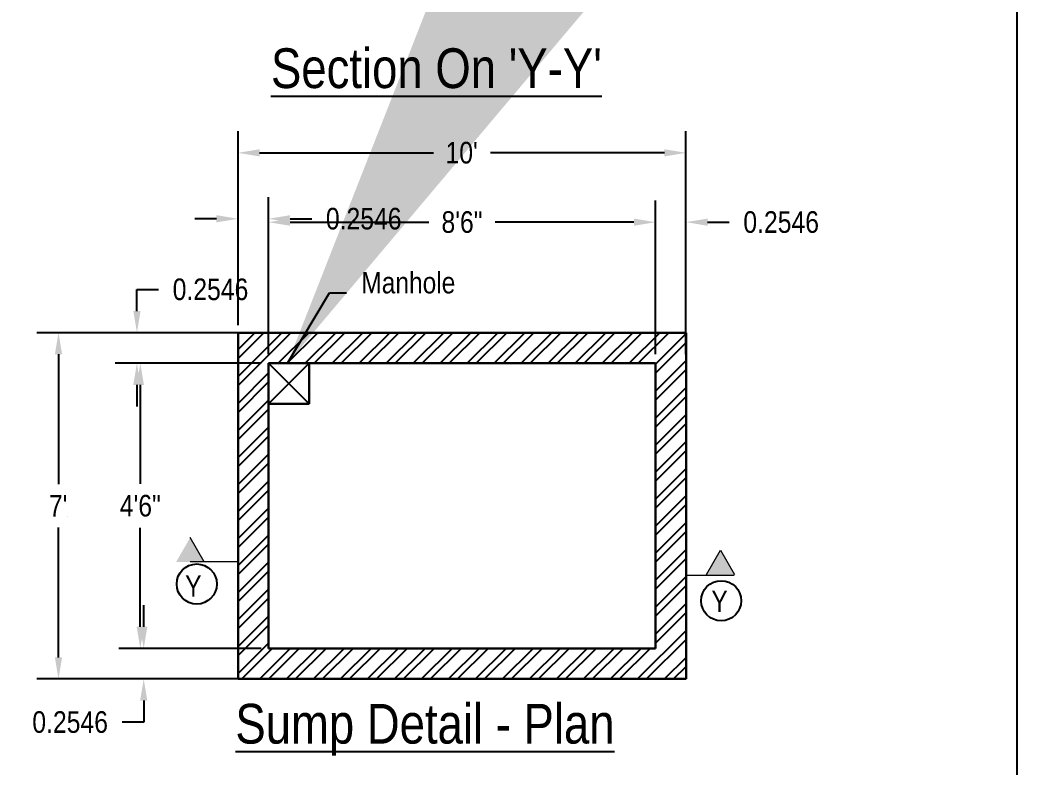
# Model space of a CAD drawing. Header units: metres. Extents: x 826 to 1433, y -826 to -586.
# Drawn here: x 1314.51 to 1322.82, y -804.36 to -798.13 of the extents above; entities that cross this region are included whole.
import ezdxf

# ---------------------------------------------------------------- set-up
doc = ezdxf.new("R2010")
doc.units = ezdxf.units.M
doc.layers.add('hat', color=8, linetype='Continuous')
for name, color, linetype, lineweight in [('others', 4, 'Continuous', 20), ('text', 7, 'Continuous', 25), ('Walls', 1, 'Continuous', 30)]:
    doc.layers.add(name, color=color, linetype=linetype, lineweight=lineweight)
doc.styles.get("Standard").update_dxf_attribs({"font": 'swissck.ttf'})
doc.dimstyles.new('mohan', dxfattribs={"dimtxt": 9, "dimasz": 4.5, "dimexe": 4.5, "dimexo": 9, "dimgap": 0.0625, "dimtad": 0, "dimdec": 4, "dimzin": 0, "dimdsep": 46, "dimlunit": 4, "dimtxsty": 'Standard', "dimblk": 'ARCHTICK', "dimcen": 0.09, "dimclrd": 9, "dimclre": 9, "dimclrt": 7, "dimadec": 0, "dimazin": 0, "dimtfac": 1, "dimtdec": 4, "dimtix": 1, "dimtofl": 0, "dimtmove": 2, "dimatfit": 0, "dimfxl": 0, "dimtolj": 1, "dimtzin": 0, "dimlwd": -1, "dimarcsym": 0})
doc.dimstyles.get("Standard").update_dxf_attribs({"dimtxt": 0.18, "dimasz": 0.18, "dimexe": 0.18, "dimexo": 0.0625, "dimgap": 0.09, "dimtad": 0, "dimtih": 1, "dimtoh": 1, "dimdec": 4, "dimzin": 0, "dimdsep": 46, "dimtxsty": 'Standard', "dimcen": 0.09, "dimadec": 0, "dimazin": 0, "dimtfac": 1, "dimtdec": 4, "dimtofl": 0, "dimtmove": 0, "dimatfit": 3, "dimfxl": 0, "dimtolj": 1, "dimtzin": 0, "dimarcsym": 0})

# ---------------------------------------------------------------- blocks, each defined once
blk = doc.blocks.new('_ArchTick')
at = {"color": 0, "lineweight": 0, "const_width": 0.15}
blk.add_lwpolyline([(-0.5, -0.5), (0.5, 0.5)], dxfattribs=at)
blk = doc.blocks.new('*D306')
at = {"color": 0, "lineweight": -2}
for p, q in [((1316.3249, -800.6607), (1316.3249, -799.6085)), ((1316.5795, -800.6607), (1316.5795, -799.6085)), ((1316.1449, -799.7885), (1315.9649, -799.7885)), ((1316.7595, -799.7885), (1316.9395, -799.7885))]:
    blk.add_line(p, q, dxfattribs=at)
at = {"color": 0}
for points in [[(1316.1449, -799.7585), (1316.1449, -799.8185), (1316.3249, -799.7885)], [(1316.7595, -799.7585), (1316.7595, -799.8185), (1316.5795, -799.7885)]]:
    blk.add_solid(points, dxfattribs=at)
at = {"layer": 'DEFPOINTS', "color": 0}
for p in [(1316.5795, -799.7885), (1316.3249, -800.7232), (1316.5795, -800.7232)]:
    blk.add_point(p, dxfattribs=at)
at = {"color": 0, "insert": (1317.3728, -799.7885), "char_height": 0.18, "attachment_point": 5}
blk.add_mtext('\\A1;0.2546', dxfattribs=at)
blk = doc.blocks.new('*D307')
at = {"color": 0, "lineweight": -2}
for p, q in [((1316.5795, -800.9153), (1316.5795, -799.6368)), ((1319.8045, -800.9153), (1319.8045, -799.6368)), ((1316.7595, -799.8168), (1317.916, -799.8168)), ((1319.6245, -799.8168), (1318.4681, -799.8168))]:
    blk.add_line(p, q, dxfattribs=at)
at = {"color": 0}
for points in [[(1316.7595, -799.7868), (1316.7595, -799.8468), (1316.5795, -799.8168)], [(1319.6245, -799.7868), (1319.6245, -799.8468), (1319.8045, -799.8168)]]:
    blk.add_solid(points, dxfattribs=at)
at = {"layer": 'DEFPOINTS', "color": 0}
for p in [(1319.8045, -799.8168), (1316.5795, -800.9778), (1319.8045, -800.9778)]:
    blk.add_point(p, dxfattribs=at)
at = {"color": 0, "insert": (1318.192, -799.8168), "char_height": 0.18, "attachment_point": 5}
blk.add_mtext('\\A1;8\'6"', dxfattribs=at)
blk = doc.blocks.new('*D308')
at = {"color": 0, "lineweight": -2}
for p, q in [((1319.8045, -800.9153), (1319.8045, -799.6368)), ((1320.0591, -800.9153), (1320.0591, -799.6368)), ((1319.6245, -799.8168), (1319.4445, -799.8168)), ((1320.2391, -799.8168), (1320.4191, -799.8168))]:
    blk.add_line(p, q, dxfattribs=at)
at = {"color": 0}
for points in [[(1319.6245, -799.7868), (1319.6245, -799.8468), (1319.8045, -799.8168)], [(1320.2391, -799.7868), (1320.2391, -799.8468), (1320.0591, -799.8168)]]:
    blk.add_solid(points, dxfattribs=at)
at = {"layer": 'DEFPOINTS', "color": 0}
for p in [(1320.0591, -799.8168), (1319.8045, -800.9778), (1320.0591, -800.9778)]:
    blk.add_point(p, dxfattribs=at)
at = {"color": 0, "insert": (1320.8524, -799.8168), "char_height": 0.18, "attachment_point": 5}
blk.add_mtext('\\A1;0.2546', dxfattribs=at)
blk = doc.blocks.new('*D309')
at = {"color": 0, "lineweight": -2}
for p, q in [((1315.5389, -803.1883), (1315.5389, -803.0083)), ((1316.517, -803.3683), (1315.3589, -803.3683)), ((1316.517, -803.6229), (1315.3589, -803.6229)), ((1315.5389, -803.8029), (1315.5389, -803.9829)), ((1315.5389, -803.9829), (1315.3589, -803.9829))]:
    blk.add_line(p, q, dxfattribs=at)
at = {"color": 0}
for points in [[(1315.5089, -803.1883), (1315.5689, -803.1883), (1315.5389, -803.3683)], [(1315.5089, -803.8029), (1315.5689, -803.8029), (1315.5389, -803.6229)]]:
    blk.add_solid(points, dxfattribs=at)
at = {"layer": 'DEFPOINTS', "color": 0}
for p in [(1316.5795, -803.3683), (1315.5389, -803.6229), (1316.5795, -803.6229)]:
    blk.add_point(p, dxfattribs=at)
at = {"color": 0, "insert": (1314.9257, -803.9829), "char_height": 0.18, "attachment_point": 5}
blk.add_mtext('\\A1;0.2546', dxfattribs=at)
blk = doc.blocks.new('*D310')
at = {"color": 0, "lineweight": -2}
for p, q in [((1316.517, -800.992), (1315.3306, -800.992)), ((1315.5106, -801.172), (1315.5106, -801.9977)), ((1315.5106, -803.1883), (1315.5106, -802.3625)), ((1316.517, -803.3683), (1315.3306, -803.3683))]:
    blk.add_line(p, q, dxfattribs=at)
at = {"color": 0}
for points in [[(1315.4806, -801.172), (1315.5406, -801.172), (1315.5106, -800.992)], [(1315.4806, -803.1883), (1315.5406, -803.1883), (1315.5106, -803.3683)]]:
    blk.add_solid(points, dxfattribs=at)
at = {"layer": 'DEFPOINTS', "color": 0}
for p in [(1315.5106, -800.992), (1316.5795, -800.992), (1316.5795, -803.3683)]:
    blk.add_point(p, dxfattribs=at)
at = {"color": 0, "insert": (1315.5106, -802.1801), "char_height": 0.18, "attachment_point": 5}
blk.add_mtext('\\A1;4\'6"', dxfattribs=at)
blk = doc.blocks.new('*D311')
at = {"color": 0, "lineweight": -2}
for p, q in [((1315.4823, -800.5574), (1315.4823, -800.3774)), ((1315.4823, -800.3774), (1315.6623, -800.3774)), ((1316.517, -800.7374), (1315.3023, -800.7374)), ((1316.517, -800.992), (1315.3023, -800.992)), ((1315.4823, -801.172), (1315.4823, -801.352))]:
    blk.add_line(p, q, dxfattribs=at)
at = {"color": 0}
for points in [[(1315.4523, -800.5574), (1315.5123, -800.5574), (1315.4823, -800.7374)], [(1315.4523, -801.172), (1315.5123, -801.172), (1315.4823, -800.992)]]:
    blk.add_solid(points, dxfattribs=at)
at = {"layer": 'DEFPOINTS', "color": 0}
for p in [(1315.4823, -800.7374), (1316.5795, -800.7374), (1316.5795, -800.992)]:
    blk.add_point(p, dxfattribs=at)
at = {"color": 0, "insert": (1316.0956, -800.3774), "char_height": 0.18, "attachment_point": 5}
blk.add_mtext('\\A1;0.2546', dxfattribs=at)
blk = doc.blocks.new('*D324')
at = {"color": 0, "lineweight": -2}
for p, q in [((1316.3249, -800.6749), (1316.3249, -799.0588)), ((1320.0591, -800.6749), (1320.0591, -799.0588)), ((1316.5049, -799.2388), (1317.9558, -799.2388)), ((1319.8791, -799.2388), (1318.4283, -799.2388))]:
    blk.add_line(p, q, dxfattribs=at)
at = {"color": 0}
for points in [[(1316.5049, -799.2088), (1316.5049, -799.2688), (1316.3249, -799.2388)], [(1319.8791, -799.2088), (1319.8791, -799.2688), (1320.0591, -799.2388)]]:
    blk.add_solid(points, dxfattribs=at)
at = {"layer": 'DEFPOINTS', "color": 0}
for p in [(1320.0591, -799.2388), (1316.3249, -800.7374, 0.2784), (1320.0591, -800.7374, 0.2784)]:
    blk.add_point(p, dxfattribs=at)
at = {"color": 0, "insert": (1318.192, -799.2388), "char_height": 0.18, "attachment_point": 5}
blk.add_mtext("\\A1;10'{\\A0;\\H0.0083333x; [3.35]}", dxfattribs=at)
blk = doc.blocks.new('*D325')
at = {"color": 0, "lineweight": -2}
for p, q in [((1316.2624, -800.7374), (1314.6488, -800.7374)), ((1314.8288, -800.9174), (1314.8288, -801.9999)), ((1314.8288, -803.4429), (1314.8288, -802.3603)), ((1316.2624, -803.6229), (1314.6488, -803.6229))]:
    blk.add_line(p, q, dxfattribs=at)
at = {"color": 0}
for points in [[(1314.7988, -800.9174), (1314.8588, -800.9174), (1314.8288, -800.7374)], [(1314.7988, -803.4429), (1314.8588, -803.4429), (1314.8288, -803.6229)]]:
    blk.add_solid(points, dxfattribs=at)
at = {"layer": 'DEFPOINTS', "color": 0}
for p in [(1316.3249, -800.7374, 0.2784), (1314.8288, -803.6229), (1316.3249, -803.6229, 0.2784)]:
    blk.add_point(p, dxfattribs=at)
at = {"color": 0, "insert": (1314.8288, -802.1801), "char_height": 0.18, "attachment_point": 5}
blk.add_mtext("\\A1;7'{\\A0;\\fArial|b0|i0|c0|p34;\\H0.0083333x; [2.59]}", dxfattribs=at)

msp = doc.modelspace()

# ---------------------------------------------------------------- hatches: boundary and pattern name
at = {"layer": 'hat'}
h = msp.add_hatch(dxfattribs=at)
h.set_pattern_fill('ANSI32', scale=0.424339, style=0)
h.set_pattern_definition([(45, (1609.81971, -582.32129), (-0.1125198, 0.1125198), []), (45, (1609.89472, -582.32129), (-0.1125198, 0.1125198), [])])
h.paths.add_polyline_path([(1316.32495, -800.73737), (1316.32495, -803.62287), (1320.05913, -803.62287), (1320.05913, -800.73737)])
h.paths.add_polyline_path([(1316.57955, -800.99197), (1316.57955, -803.36827), (1319.80452, -803.36827), (1319.80452, -800.99197)], flags=16)

# ---------------------------------------------------------------- linework, layer by layer
at = {"color": 7}
for p, q in [((1316.57955, -800.99197), (1316.91902, -801.33144)), ((1316.91902, -800.99197), (1316.57955, -801.33144))]:
    msp.add_line(p, q, dxfattribs=at)
msp.add_lwpolyline([(1322.81861, -825.30053), (1322.81861, -825.30053), (1322.81861, -786.12156)], dxfattribs=at)
at = {"color": 7, "linetype": 'ByBlock', "ltscale": 7}
for centre in [(1315.9811, -802.83172), (1320.35223, -802.97111)]:
    msp.add_circle(centre, 0.16704, dxfattribs=at)
at = {"layer": 'others', "color": 7}
for p, q in [((1316.04379, -802.64746), (1315.92664, -802.44454)), ((1320.22983, -802.75304), (1320.34698, -802.55013)), ((1320.34698, -802.55013), (1320.46413, -802.75304)), ((1316.32537, -802.64746), (1315.92664, -802.64746)), ((1320.05913, -802.75657), (1320.46133, -802.75657))]:
    msp.add_line(p, q, dxfattribs=at)
for points in [[(1315.92664, -802.44454), (1316.04379, -802.64746), (1315.92664, -802.44454), (1315.80949, -802.64746)], [(1320.34698, -802.55013), (1320.22983, -802.75304), (1320.34698, -802.55013), (1320.46413, -802.75304)]]:
    msp.add_solid(points, dxfattribs=at)
at = {"layer": 'Walls', "color": 7}
for p, q in [((1320.05913, -800.73737), (1316.32495, -800.73737)), ((1316.32495, -800.73737), (1316.32495, -803.62287)), ((1320.05913, -803.62287), (1320.05913, -800.73737)), ((1316.57955, -800.99197), (1319.80452, -800.99197)), ((1319.80452, -800.99197), (1316.57955, -800.99197)), ((1316.57955, -800.99197), (1316.57955, -803.36827)), ((1316.91902, -800.99197), (1316.91902, -801.33144)), ((1319.80452, -803.36827), (1319.80452, -800.99197)), ((1316.91902, -801.33144), (1316.57955, -801.33144)), ((1316.57955, -803.36827), (1319.80452, -803.36827)), ((1316.32495, -803.62287), (1320.05913, -803.62287))]:
    msp.add_line(p, q, dxfattribs=at)

# ---------------------------------------------------------------- texts
at = {"layer": 'text', "color": 7}
msp.add_text('Manhole', height=0.178222, dxfattribs=at).set_placement((1317.35318, -800.40997))
at = {"layer": 'text', "color": 7, "attachment_point": 1}
for s, insert, char_height, width in [("{\\L Section On 'Y-Y'}", (1316.49427, -798.36825), 0.3309842, 5.8819804), ('Y', (1315.88449, -802.75961), 0.17822, 0.3564446), ('Y', (1320.27088, -802.88578), 0.17822, 0.3564446), ('{\\LSump Detail - Plan}', (1316.30279, -803.83019, 0.27844), 0.3309842, 5.8819804)]:
    msp.add_mtext(s, dxfattribs=dict(at, insert=insert, char_height=char_height, width=width))

# ---------------------------------------------------------------- dimensions: what is measured, and where the dimension line sits
at = {"color": 7}
for base, p1, p2, text, picture, middle in [((1320.05913, -799.2388, -0.27844), (1316.32495, -800.73737), (1320.05913, -800.73737), "10'{\\A0;\\H0.0083333x; [3.35]}", '*D324', (1318.19204, -799.2388, -0.27844)), ((1319.80452, -799.81677), (1316.57955, -800.97783), (1319.80452, -800.97783), '8\'6"', '*D307', (1318.19204, -799.81677))]:
    dim = msp.add_linear_dim(base=base, p1=p1, p2=p2, text=text, dimstyle='Standard', dxfattribs=at)
    dim.commit()
    dim.dimension.update_dxf_attribs({"geometry": picture, "text_midpoint": middle})
for base, p1, p2, picture, middle in [((1316.57955, -799.78848), (1316.32495, -800.72322), (1316.57955, -800.72322), '*D306', (1317.37278, -799.78848)), ((1320.05913, -799.81677), (1319.80452, -800.97783), (1320.05913, -800.97783), '*D308', (1320.85235, -799.81677))]:
    dim = msp.add_linear_dim(base=base, p1=p1, p2=p2, dimstyle='Standard', dxfattribs=at)
    dim.commit()
    dim.dimension.update_dxf_attribs({"geometry": picture, "text_midpoint": middle})
for base, p1, p2, picture, middle in [((1315.48233, -800.73737), (1316.57955, -800.99197), (1316.57955, -800.73737), '*D311', (1316.09556, -800.37737)), ((1315.53891, -803.62287), (1316.57955, -803.36827), (1316.57955, -803.62287), '*D309', (1314.92568, -803.98287))]:
    dim = msp.add_linear_dim(base=base, p1=p1, p2=p2, angle=90, dimstyle='Standard', dxfattribs=at)
    dim.commit()
    dim.dimension.update_dxf_attribs({"geometry": picture, "text_midpoint": middle})
for base, p1, p2, text, picture, middle in [((1314.82882, -803.62287, -0.27844), (1316.32495, -800.73737), (1316.32495, -803.62287), "7'{\\A0;\\fArial|b0|i0|c0|p34;\\H0.0083333x; [2.59]}", '*D325', (1314.82882, -802.18012, -0.27844)), ((1315.51062, -800.99197), (1316.57955, -803.36827), (1316.57955, -800.99197), '4\'6"', '*D310', (1315.51062, -802.18012))]:
    dim = msp.add_linear_dim(base=base, p1=p1, p2=p2, angle=90, text=text, dimstyle='Standard', dxfattribs=at)
    dim.commit()
    dim.dimension.update_dxf_attribs({"geometry": picture, "text_midpoint": middle})

# ---------------------------------------------------------------- leaders
at = {"layer": 'text', "color": 7}
msp.add_leader([(1316.73768, -800.99197), (1317.08672, -800.40623), (1317.22923, -800.40623)], dimstyle='mohan', override={"dimasz": 4.5, "dimgap": 0.0625, "dimtad": 0, "dimfxl": 0.5}, dxfattribs=at)

doc.saveas('drawing.dxf')
